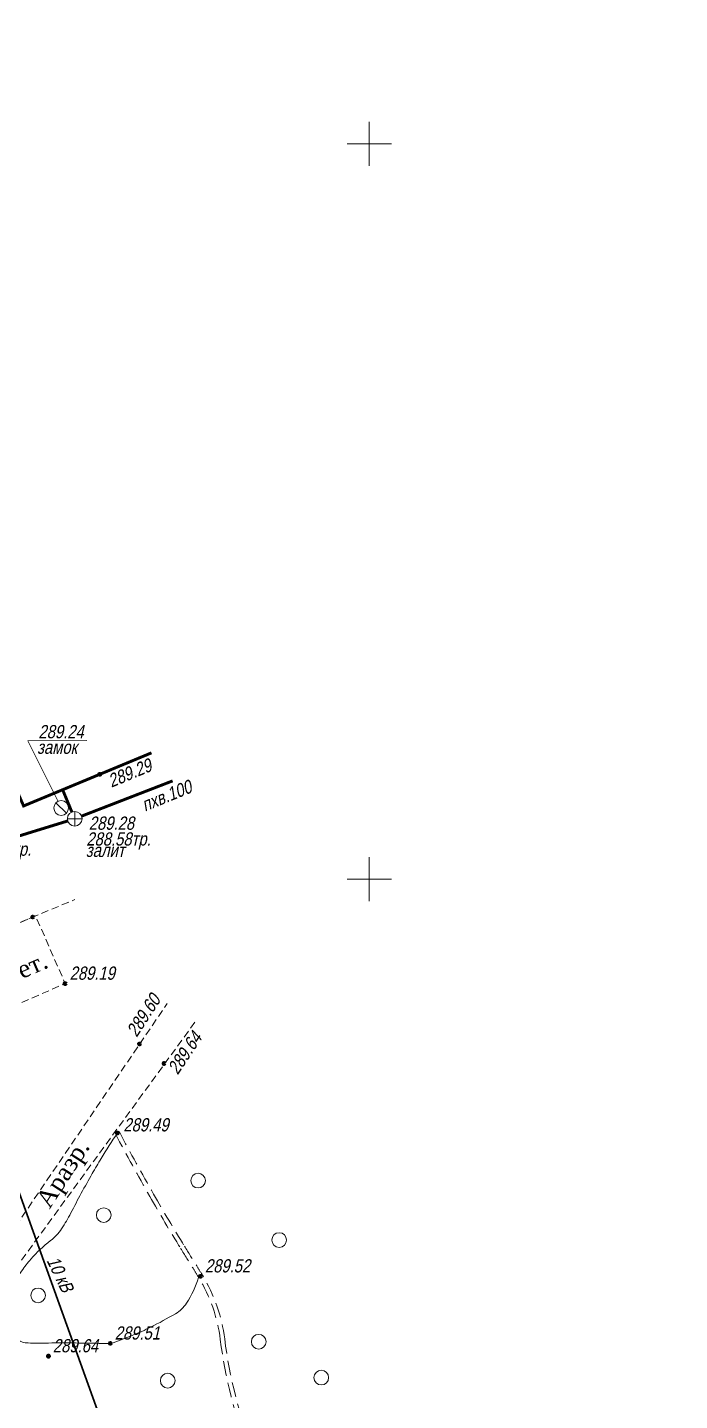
# Model space of a CAD drawing. Header units: metres. Extents: x 5191936 to 10384803, y 4968796 to 9938221.
# Drawn here: x 5192376.8 to 5192421.1, y 4969014.5 to 4969107.9 of the extents above; entities that cross this region are included whole.
import ezdxf

# ---------------------------------------------------------------- set-up
doc = ezdxf.new("R2010")
doc.units = ezdxf.units.M
doc.set_wipeout_variables(frame=1)
for name, pattern in [('COMMUN', [6, 5, -1]), ('DASHED', [0.75, 0.5, -0.25]), ('DASHEDX2', [1.5, 1, -0.5])]:
    doc.linetypes.add(name, pattern=pattern)
doc.layers.get('0').update_dxf_attribs({"lineweight": 18})
for name, color, linetype, lineweight in [('31252100', 7, 'Continuous', 18), ('51361800', 7, 'Continuous', 18), ('51361990', 7, 'Continuous', 18), ('Commun', 7, 'Continuous', 18), ('GEO_POINTS', 7, 'Continuous', 18), ('Grid', 7, 'Continuous', 18), ('Otm', 7, 'Continuous', 18), ('R_Поверхность7_CNT-MIN', 7, 'Continuous', 18), ('Sit', 7, 'Continuous', 18), ('Text', 7, 'Continuous', 18), ('Text_com', 7, 'Continuous', 18)]:
    doc.layers.add(name, color=color, linetype=linetype, lineweight=lineweight)
doc.styles.add('eskd', font='ESKD1.shx', dxfattribs={"width": 1.2, "oblique": 15})
doc.styles.get("Standard").update_dxf_attribs({"font": 'arial.ttf', "width": 0.8, "oblique": 13, "height": 0.9})
doc.styles.add('style1', font='times.ttf', dxfattribs={"height": 1})
doc.linetypes.add('KABELww_500', pattern='A,0.0001,-0.4,[131,ltypeshp.shx,S=0.4,R=90,X=0.4,Y=-0.4],0.2,[131,ltypeshp.shx,S=0.2,R=90,X=0.4,Y=-0.2],3.6,[131,ltypeshp.shx,S=0.2,R=-90,X=-0.4,Y=0.2],0.2,[131,ltypeshp.shx,S=0.4,R=-90,X=-0.4,Y=0.4],-0.8,4,-0.4', length=9.6001)

# ---------------------------------------------------------------- blocks, each defined once
blk = doc.blocks.new('51361990a')
at = {"color": 7}
blk.add_wipeout([(1, 0.1), (0.97, 0.3), (0.89, 0.48), (0.78, 0.64), (0.64, 0.78), (0.48, 0.89), (0.3, 0.97), (0.1, 1.01), (-0.09, 1.01), (-0.29, 0.97), (-0.47, 0.89), (-0.63, 0.78), (-0.77, 0.64), (-0.88, 0.48), (-0.96, 0.3), (-1, 0.1), (-1, -0.09), (-0.96, -0.29), (-0.88, -0.47), (-0.77, -0.63), (-0.63, -0.77), (-0.47, -0.88), (-0.29, -0.96), (-0.09, -0.99), (0.1, -0.99), (0.3, -0.96), (0.48, -0.88), (0.64, -0.77), (0.78, -0.63), (0.89, -0.47), (0.97, -0.29), (1, -0.09)], dxfattribs=at)
blk.add_line((-0.71, 0.7), (0.71, -0.7))
blk.add_circle((0, 0.01), 1)
at = {"color": 7, "style": 'eskd', "oblique": 15}
for tag, p in [('Z', (1.73, 1.41)), ('Z1', (1.73, -0.99)), ('Z2', (1.73, -3.39))]:
    blk.add_attdef(tag, p, '', height=2, dxfattribs=at)
blk = doc.blocks.new('31252100a')
blk.add_circle((0, 0), 1)
blk = doc.blocks.new('51361800a')
at = {"color": 7}
blk.add_wipeout([(-0.1, 1), (-0.29, 0.96), (-0.47, 0.89), (-0.64, 0.78), (-0.78, 0.64), (-0.89, 0.47), (-0.96, 0.29), (-1, 0.1), (-1, -0.1), (-0.96, -0.29), (-0.89, -0.47), (-0.78, -0.64), (-0.64, -0.78), (-0.47, -0.89), (-0.29, -0.96), (-0.1, -1), (0.1, -1), (0.29, -0.96), (0.47, -0.89), (0.64, -0.78), (0.78, -0.64), (0.89, -0.47), (0.96, -0.29), (1, -0.1), (1, 0.1), (0.96, 0.29), (0.89, 0.47), (0.78, 0.64), (0.64, 0.78), (0.47, 0.89), (0.29, 0.96), (0.1, 1)], dxfattribs=at)
for p, q in [((-1, 0), (1, 0)), ((0, -1), (0, 1))]:
    blk.add_line(p, q)
blk.add_circle((0, 0), 1)
at = {"style": 'eskd', "oblique": 15}
for tag, p in [('Z', (1.72, 1.4)), ('Z1', (1.72, -1)), ('Z2', (1.72, -3.4))]:
    blk.add_attdef(tag, p, '', height=2, dxfattribs=at)
blk = doc.blocks.new('GRID')
at = {"layer": 'Grid', "color": 104}
blk.add_line((-1.5, 0), (1.5, 0), dxfattribs=at)
for points in [[(0, 0), (0, 1.5)], [(0, 0), (0, -1.5)]]:
    blk.add_lwpolyline(points, dxfattribs=at)

msp = doc.modelspace()

# ---------------------------------------------------------------- linework, layer by layer
at = {"layer": 'Commun', "color": 1, "linetype": 'KABELww_500', "lineweight": 30, "elevation": 289.986, "flags": 128}
msp.add_lwpolyline([(5192382.466, 4969011.289), (5192370.473, 4969044.589), (5192358.264, 4969072.423), (5192342.751, 4969108.924), (5192335.712, 4969126.684)], dxfattribs=at)
at = {"layer": 'Commun', "color": 32, "linetype": 'COMMUN', "ltscale": 0.7, "const_width": 0.2, "elevation": 289.283, "flags": 128}
for points in [[(5192379.98, 4969054.102), (5192386.635, 4969056.68)], [(5192379.98, 4969054.102), (5192379.159, 4969056.077)], [(5192379.98, 4969054.102), (5192362.347, 4969048.663)]]:
    msp.add_lwpolyline(points, dxfattribs=at)
at = {"layer": 'GEO_POINTS', "lineweight": 60}
for centre in [(5192381.69, 4969057.129, 289.294), (5192379.069, 4969054.823, 289.239), (5192379.989, 4969054.093, 289.283), (5192377.124, 4969047.418, 288.715), (5192379.332, 4969042.897, 289.187), (5192384.388, 4969038.793, 289.605), (5192386.048, 4969037.459, 289.636), (5192382.881, 4969032.739, 289.492), (5192388.53, 4969022.994, 289.525), (5192382.399, 4969018.428, 289.507), (5192378.193, 4969017.562, 289.642)]:
    msp.add_circle(centre, 0.06, dxfattribs=at)
at = {"layer": 'R_Поверхность7_CNT-MIN', "color": 32}
msp.add_lwpolyline([(5192388.402, 4969022.917, -0.063809), (5192387.577, 4969021.165, -0.119928), (5192386.826, 4969020.445, -0.014779), (5192385.137, 4969019.53, -0.021627), (5192383.94, 4969018.991, -0.007602), (5192382.541, 4969018.456, -0.078909), (5192382.399, 4969018.428, -0.015164), (5192381.875, 4969018.426, 0.004318), (5192380.036, 4969018.458, 0.004964), (5192378.192, 4969018.455, -0.006625), (5192376.81, 4969018.458, -0.15111), (5192376.1, 4969018.689, -0.108301), (5192375.404, 4969019.451, -0.15258), (5192375.144, 4969020.606, -0.109914), (5192375.625, 4969022.159, -0.020799), (5192376.372, 4969023.349, -0.028224), (5192377.006, 4969024.168, -0.050663), (5192378.334, 4969025.415, 0.083906), (5192379.087, 4969026.222, 0.026771), (5192379.715, 4969027.297, -0.010939), (5192381.169, 4969029.971, -0.00858), (5192381.787, 4969031.01, -0.005071), (5192382.881, 4969032.739)], format="xyb", dxfattribs=at)
at = {"layer": 'Sit', "const_width": 0.2, "elevation": 288.481, "flags": 128}
msp.add_lwpolyline([(5192353.039, 4969109.207), (5192369.79, 4969070.352), (5192376.506, 4969054.975), (5192385.196, 4969058.586)], dxfattribs=at)
at = {"layer": 'Sit', "elevation": 289.239, "flags": 128}
msp.add_lwpolyline([(5192378.835, 4969055.315), (5192376.787, 4969059.398), (5192380.813, 4969059.436)], dxfattribs=at)
at = {"layer": 'Sit', "linetype": 'DASHED', "flags": 128}
for points, elevation in [([(5192360.686, 4969036.481), (5192365.585, 4969042.622), (5192372.728, 4969045.497), (5192377.124, 4969047.418), (5192379.999, 4969048.61)], 287.59), ([(5192370.387, 4969020.462), (5192373.563, 4969022.863), (5192386.272, 4969041.544)], 289.602), ([(5192388.144, 4969040.264), (5192371.767, 4969017.768)], 289.636)]:
    msp.add_lwpolyline(points, dxfattribs=dict(at, elevation=elevation))
at = {"layer": 'Sit', "linetype": 'DASHED', "elevation": 287.59, "flags": 128}
msp.add_lwpolyline([(5192372.728, 4969045.497), (5192377.32, 4969047.503), (5192379.332, 4969042.897), (5192374.74, 4969040.891)], close=True, dxfattribs=at)
at = {"layer": 'Sit', "linetype": 'DASHEDX2'}
for points in [[(5192382.749, 4969032.669, 0.007412), (5192385.081, 4969028.429, 0.008722), (5192387.179, 4969024.89, 0.001961), (5192388.021, 4969023.536, -0.004281), (5192388.402, 4969022.917, -0.104265), (5192389.874, 4969018.693, 0.059888), (5192391.802, 4969011.059, 0.036223), (5192393.395, 4969007.67, -0.039859), (5192394.803, 4969004.617, -0.143981), (5192395.252, 4968997.874, 0.131018), (5192395.562, 4968990.31, 0.007018), (5192396.559, 4968987.256, 0.034867), (5192396.819, 4968986.641, 0.009275), (5192397.633, 4968985.105, -0.008028), (5192398.573, 4968983.344, -0.012289), (5192401.567, 4968977.137, 0.011484), (5192404.767, 4968970.476, 0.022527), (5192408.457, 4968963.968, -0.019232), (5192412.816, 4968956.398, -0.010593), (5192413.257, 4968955.514, -0.001501), (5192416.236, 4968949.164, -0.041545), (5192418.685, 4968942.509, -0.029346), (5192420.788, 4968932.684, -0.029346)], [(5192383.014, 4969032.809, 0.007412), (5192385.341, 4969028.577, 0.008722), (5192387.434, 4969025.047, 0.001961), (5192388.275, 4969023.695, -0.004281), (5192388.659, 4969023.072, -0.104265), (5192390.172, 4969018.732, 0.059888), (5192392.082, 4969011.167, 0.036223), (5192393.657, 4969007.817, -0.039859), (5192395.085, 4969004.721, -0.143981), (5192395.545, 4968997.809, 0.131018), (5192395.849, 4968990.399, 0.007018), (5192396.843, 4968987.353, 0.034867), (5192397.086, 4968986.777, 0.009275), (5192397.896, 4968985.251, -0.008028), (5192398.84, 4968983.481, -0.012289), (5192401.841, 4968977.26, 0.011484), (5192405.034, 4968970.612, 0.022527), (5192408.712, 4968964.128, -0.019232), (5192413.082, 4968956.538, -0.010593), (5192413.528, 4968955.643, -0.001501), (5192416.508, 4968949.291, -0.041545), (5192418.974, 4968942.589, -0.029346), (5192421.084, 4968932.729, -0.029346)]]:
    msp.add_lwpolyline(points, format="xyb", dxfattribs=at)

# ---------------------------------------------------------------- block references
at = {"layer": '31252100', "color": 7, "xscale": 0.5, "yscale": 0.5, "zscale": 0.5}
for p in [(5192388.367, 4969029.497), (5192381.953, 4969027.152), (5192393.877, 4969025.454), (5192377.493, 4969021.691), (5192392.484, 4969018.542), (5192396.739, 4969016.103), (5192386.301, 4969015.896)]:
    msp.add_blockref('31252100a', p, dxfattribs=at)
at = {"layer": 'Grid', "color": 7, "linetype": 'Continuous'}
for p in [(5192400, 4969100), (5192400, 4969050)]:
    msp.add_blockref('GRID', p, dxfattribs=at)

# ---------------------------------------------------------------- texts
at = {"layer": 'Otm', "oblique": 13, "width": 0.8}
for s, p in [('289.24', (5192377.515, 4969059.577, 289.239)), ('289.11в.тр.', (5192371.833, 4969051.589, 289.283)), ('289.19', (5192379.632, 4969043.157, 289.187)), ('289.49', (5192383.288, 4969032.844, 289.492)), ('289.52', (5192388.83, 4969023.254, 289.525)), ('289.51', (5192382.699, 4969018.688, 289.507)), ('289.64', (5192378.493, 4969017.822, 289.642))]:
    msp.add_text(s, height=0.9, dxfattribs=at).set_placement(p)
for s, rotation, p in [('289.29', 22.56329, (5192382.466, 4969056.209, 289.294)), ('289.60', 57.00147, (5192384.191, 4969039.201, 289.605)), ('289.64', 56.32806, (5192386.976, 4969036.645, 289.636))]:
    msp.add_text(s, height=0.9, rotation=rotation, dxfattribs=at).set_placement(p)
at = {"layer": 'Text', "style": 'style1'}
for s, rotation, p in [('бет.', 23.36892, (5192375.545, 4969042.835)), ('Аразр.', 56.88494, (5192378.273, 4969027.528, -579.585))]:
    msp.add_text(s, height=1.2, rotation=rotation, dxfattribs=at).set_placement(p)
at = {"layer": 'Text_com', "oblique": 13, "width": 0.8}
for s, p in [('замок', (5192377.426, 4969058.517, 289.283)), ('289.28', (5192380.937, 4969053.356, 289.283)), ('288.58тр.', (5192380.768, 4969052.28, 289.283)), ('залит', (5192380.738, 4969051.509, 289.283))]:
    msp.add_text(s, height=0.9, dxfattribs=at).set_placement(p)
msp.add_text('пхв.100', height=0.9, rotation=22.31336, dxfattribs=at).set_placement((5192384.755, 4969054.583, 858.542))
at = {"layer": 'Text_com', "color": 1, "oblique": 13, "width": 0.8}
msp.add_text('10 кВ ', height=0.9, rotation=295.65484, dxfattribs=at).set_placement((5192378.048, 4969024.073, 568.007))

# ---------------------------------------------------------------- next in the draw order: block references
at = {"layer": '51361990', "color": 7, "xscale": 0.5, "yscale": 0.5, "zscale": 0.5}
msp.add_blockref('51361990a', (5192379.059, 4969054.832, 289.239), dxfattribs=at)

# ---------------------------------------------------------------- next in the draw order: block references
at = {"layer": '51361800', "color": 7, "xscale": 0.5, "yscale": 0.5, "zscale": 0.5}
msp.add_blockref('51361800a', (5192379.98, 4969054.102, 289.283), dxfattribs=at)

doc.saveas('drawing.dxf')
